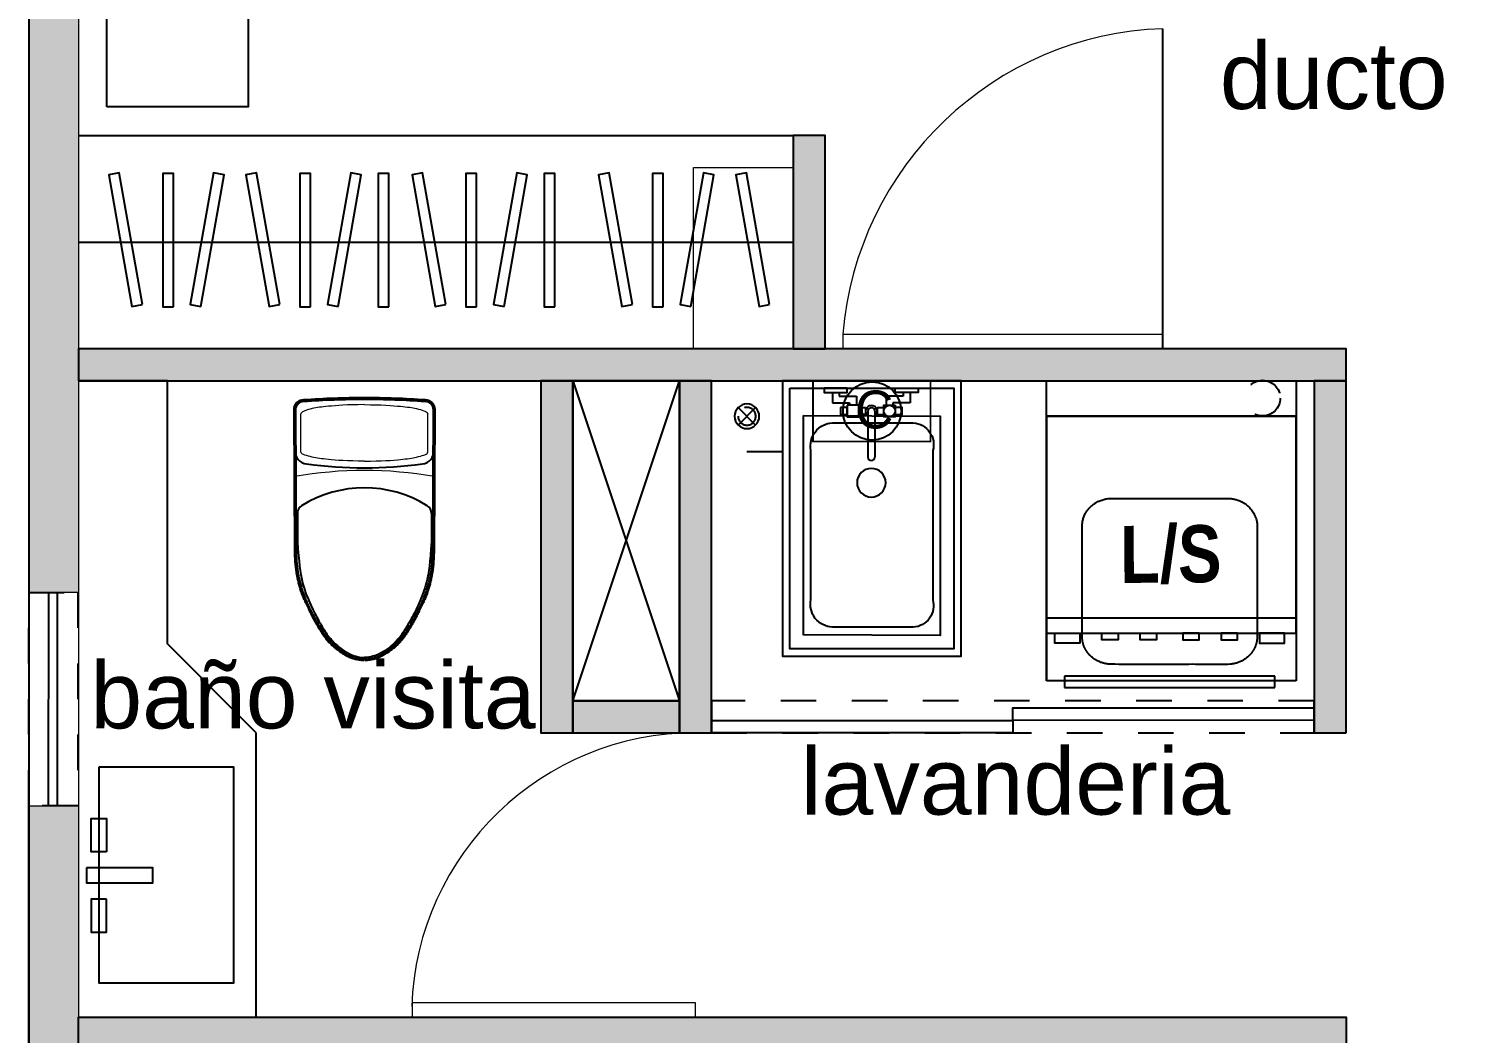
# Model space of a CAD drawing. Header units: metres. Extents: x -598 to 357, y -242 to 574.
# Drawn here: x -207.279 to -203.241, y 302.649 to 305.474 of the extents above; entities that cross this region are included whole.
import ezdxf

# ---------------------------------------------------------------- set-up
doc = ezdxf.new("R2010")
doc.units = ezdxf.units.M
for name, pattern in [('APTOS_SPZ_MCH_N2 MUNI$0$HIDDEN2', [0.1875, 0.125, -0.0625]), ('xref_Nivel PB$0$xref_Nivel PB$0$HIDDEN2', [0.1875, 0.125, -0.0625]), ('xref_Nivel TIPICO$0$HIDDEN2', [0.1875, 0.125, -0.0625])]:
    doc.linetypes.add(name, pattern=pattern)
for name, color, linetype, lineweight in [('A-DOOR', 1, 'Continuous', 18), ('Muro Mamspoteria', 5, 'Continuous', 9), ('P-SANR-FIXT', 251, 'Continuous', 18), ('xref_Nivel TIPICO$0$P-puerta', 1, 'Continuous', 18)]:
    doc.layers.add(name, color=color, linetype=linetype, lineweight=lineweight)
for name, color, linetype in [('APTOS_SPZ_MCH_N2 MUNI$0$ARTEFACTOS', 1, 'Continuous'), ('APTOS_SPZ_MCH_N2 MUNI$0$Dintel Puertas', 8, 'Continuous'), ('APTOS_SPZ_MCH_N2 MUNI$0$DUCTOS', 1, 'Continuous'), ('APTOS_SPZ_MCH_N2 MUNI$0$PUERTAS', 8, 'Continuous'), ('Closet serchas', 9, 'Continuous'), ('Muebles fijos', 251, 'Continuous'), ('T-texto', 8, 'Continuous'), ('xref_Nivel PB$0$B-baranda', 2, 'Continuous'), ('xref_Nivel PB$0$D-dintel mamposteria', 1, 'Continuous'), ('xref_Nivel PB$0$V-vidrio', 1, 'Continuous'), ('xref_Nivel TIPICO$0$C-calentador', 164, 'Continuous'), ('xref_Nivel TIPICO$0$H-hatch mamposteria', 8, 'Continuous'), ('xref_Nivel TIPICO$0$H-hatch tablayeso', 9, 'Continuous'), ('xref_Nivel TIPICO$0$M-lavadora secadora', 1, 'Continuous'), ('xref_Nivel TIPICO$0$M-muebles', 1, 'Continuous'), ('xref_Nivel TIPICO$0$M-muebles de baño', 1, 'Continuous'), ('xref_Nivel TIPICO$0$M-muro tablayeso', 4, 'Continuous'), ('xref_Nivel TIPICO$0$M-pila', 1, 'Continuous'), ('xref_Nivel TIPICO$0$R-reposadera', 1, 'Continuous')]:
    doc.layers.add(name, color=color, linetype=linetype)
doc.styles.get("Standard").update_dxf_attribs({"font": 'arial.ttf'})
doc.styles.add('xref_Nivel TIPICO$0$Arial (bold)', font='arialbd.ttf', dxfattribs={"height": 0.048848})
doc.styles.add('xref_Nivel TIPICO$0$Standard', font='arial.ttf')

# ---------------------------------------------------------------- blocks, each defined once
blk = doc.blocks.new('xref_Nivel TIPICO$0$P-90')
at = {"layer": 'Defpoints', "color": 8, "true_color": 0x808080}
blk.add_lwpolyline([(0, 0), (0.9, 0)], dxfattribs=at)
at = {"layer": 'xref_Nivel TIPICO$0$P-puerta'}
for p, q in [((0.0404, 0.9), (0, 0.9)), ((0, 0.9), (0, 0)), ((0.0404, 0), (0.0404, 0.9)), ((0, 0), (0.0404, 0))]:
    blk.add_line(p, q, dxfattribs=at)
at = {"layer": 'xref_Nivel TIPICO$0$P-puerta', "color": 8, "true_color": 0x808080}
blk.add_arc((-0.0344, -0.032), 0.935, 1.9599, 85.4069, dxfattribs=at)
blk = doc.blocks.new('xref_Nivel TIPICO$0$M_Mesa-Mesita de noche - 0457 x 0457 x 0610mm-696926-Piso 02')
at = {"layer": 'xref_Nivel TIPICO$0$M-muebles'}
blk.add_lwpolyline([(0.0337, 0.427), (0.4307, 0.427), (0.4307, 0.03), (0.0337, 0.03)], close=True, dxfattribs=at)
blk = doc.blocks.new('*U259')
at = {"layer": 'xref_Nivel TIPICO$0$H-hatch tablayeso', "transparency": 33554559}
h = blk.add_hatch(color=256, dxfattribs=at)
h.dxf.hatch_style = 1
h.paths.add_polyline_path([(0, 90), (0, 0), (3565, 0), (3565, 90)])
at = {"layer": 'xref_Nivel TIPICO$0$M-muro tablayeso'}
blk.add_lwpolyline([(3565, 0), (0, 0), (0, 90), (3565, 90), (3565, 0)], dxfattribs=at)
blk = doc.blocks.new('*U258')
at = {"layer": 'xref_Nivel TIPICO$0$H-hatch tablayeso', "transparency": 33554559}
h = blk.add_hatch(color=256, dxfattribs=at)
h.dxf.hatch_style = 1
h.paths.add_polyline_path([(0, 90), (0, 0), (600, 0), (600, 90)])
at = {"layer": 'xref_Nivel TIPICO$0$M-muro tablayeso'}
blk.add_lwpolyline([(600, 0), (0, 0), (0, 90), (600, 90), (600, 0)], dxfattribs=at)
blk = doc.blocks.new('Toilet_Oval_17859 - MO- Inodoro-439146-NIVEL TIPICO 5 - 7  - AMOBLADO')
at = {"layer": 'P-SANR-FIXT', "lineweight": 50}
for p, q in [((-0.196, 0.4633), (-0.194, 0.0621)), ((0.194, 0.0621), (0.196, 0.4633))]:
    blk.add_line(p, q, dxfattribs=at)
at = {"layer": 'P-SANR-FIXT'}
for p, q in [((-0.1786, 0.3447), (-0.1786, 0.4512)), ((0.1786, 0.3447), (0.1786, 0.4512))]:
    blk.add_line(p, q, dxfattribs=at)
at = {"layer": 'P-SANR-FIXT', "lineweight": 25}
for p, q in [((-0.1887, 0.1708), (-0.1884, 0.0926)), ((0.1887, 0.1708), (0.1884, 0.0926))]:
    blk.add_line(p, q, dxfattribs=at)
at = {"layer": 'P-SANR-FIXT', "lineweight": 50}
for centre, radius, start, end in [((-0.1706, 0.4633), 0.0254, 90, 180), ((0, -1.9235), 2.4182, 90, 94.0453), ((0, -1.9235), 2.4182, 85.9547, 90), ((0.1706, 0.4633), 0.0254, 360, 90)]:
    blk.add_arc(centre, radius, start, end, dxfattribs=at)
at = {"layer": 'P-SANR-FIXT', "lineweight": 25}
for centre, radius, start, end in [((-0.1579, 0.3484), 0.0381, 180, 262.1046), ((0.1579, 0.3484), 0.0381, 277.8954, 0), ((0, 1.487), 1.1875, 262.1046, 277.8954), ((0, -0.0901), 0.3336, 58.0304, 121.9696), ((-0.1626, 0.1709), 0.0261, 122.4497, 180.2256), ((0.1626, 0.1709), 0.0261, 359.7744, 57.5503)]:
    blk.add_arc(centre, radius, start, end, dxfattribs=at)
at = {"layer": 'P-SANR-FIXT'}
blk.add_arc((0, -0.8197), 1.112, 79.8479, 100.1521, dxfattribs=at)
for points in [[(0, 0.4774), (-0.0484, 0.4774), (-0.1037, 0.4729), (-0.1428, 0.4681), (-0.1653, 0.461), (-0.1744, 0.4578), (-0.1786, 0.4531), (-0.1786, 0.4512)], [(0, 0.4774), (0.0484, 0.4774), (0.1037, 0.4729), (0.1428, 0.4681), (0.1653, 0.461), (0.1744, 0.4578), (0.1786, 0.4531), (0.1786, 0.4512)], [(0, 0.3185), (-0.0484, 0.3185), (-0.1037, 0.323), (-0.1428, 0.3278), (-0.1653, 0.3349), (-0.1744, 0.3381), (-0.1786, 0.3428), (-0.1786, 0.3447)], [(0, 0.3185), (0.0484, 0.3185), (0.1037, 0.323), (0.1428, 0.3278), (0.1653, 0.3349), (0.1744, 0.3381), (0.1786, 0.3428), (0.1786, 0.3447)]]:
    blk.add_open_spline(points, degree=3, knots=[0, 0, 0, 0, 0.1566407, 0.2861825, 0.3655305, 0.4088071, 0.4283279, 0.4283279, 0.4283279, 0.4283279], dxfattribs=at)
at = {"layer": 'P-SANR-FIXT', "lineweight": 25}
for points in [[(-0.1884, 0.0926), (-0.1844, 0.0317), (-0.1781, -0.0197), (-0.1546, -0.0809), (-0.1328, -0.1236), (-0.1143, -0.1557), (-0.0938, -0.1851), (-0.066, -0.2094), (-0.0504, -0.2203), (-0.0177, -0.234), (0, -0.2337)], [(0.1884, 0.0926), (0.1844, 0.0317), (0.1781, -0.0197), (0.1546, -0.0809), (0.1328, -0.1236), (0.1143, -0.1557), (0.0938, -0.1851), (0.066, -0.2094), (0.0504, -0.2203), (0.0177, -0.234), (0, -0.2337)]]:
    blk.add_open_spline(points, degree=3, knots=[0, 0, 0, 0, 0.19509, 0.375915, 0.540569, 0.672678, 0.792703, 0.893059, 0.993012, 1.071971, 1.071971, 1.071971, 1.071971], dxfattribs=at)
at = {"layer": 'P-SANR-FIXT', "lineweight": 50}
for points, knots in [([(-0.194, 0.0621), (-0.1937, 0.0503), (-0.1924, 0.028), (-0.189, 0.0038), (-0.1855, -0.0137), (-0.1826, -0.0259), (-0.1794, -0.0373), (-0.176, -0.048), (-0.1724, -0.0579), (-0.1688, -0.0672), (-0.165, -0.0758), (-0.1613, -0.084), (-0.1576, -0.0916), (-0.1529, -0.1013), (-0.1473, -0.1124), (-0.141, -0.1244), (-0.133, -0.1391), (-0.1251, -0.152), (-0.117, -0.1643), (-0.1107, -0.1733), (-0.1038, -0.1821), (-0.0962, -0.1908), (-0.0878, -0.1992), (-0.0783, -0.2075), (-0.0677, -0.2156), (-0.0585, -0.2217), (-0.0519, -0.2254), (-0.0482, -0.2275), (-0.0454, -0.2289), (-0.0426, -0.2302), (-0.0399, -0.2315), (-0.0376, -0.2325), (-0.0356, -0.2332), (-0.0335, -0.2339), (-0.0309, -0.2348), (-0.0276, -0.2357), (-0.0241, -0.2366), (-0.0201, -0.2374), (-0.0156, -0.2381), (-0.0092, -0.2391), (-0.0038, -0.2397), (0, -0.24)], [0, 0, 0, 0, 0.041667, 0.083333, 0.104167, 0.125, 0.145833, 0.166667, 0.1875, 0.208333, 0.229167, 0.25, 0.270833, 0.291667, 0.333333, 0.375, 0.416667, 0.5, 0.541667, 0.583333, 0.625, 0.666667, 0.708333, 0.75, 0.791667, 0.833333, 0.854167, 0.864583, 0.875, 0.885417, 0.895833, 0.90625, 0.911458, 0.916667, 0.927083, 0.9375, 0.947917, 0.958333, 0.96875, 0.979167, 1, 1, 1, 1]), ([(0, -0.24), (0.0038, -0.2397), (0.0092, -0.2391), (0.0156, -0.2381), (0.0201, -0.2374), (0.0241, -0.2366), (0.0276, -0.2357), (0.0309, -0.2348), (0.0341, -0.2338), (0.0371, -0.2327), (0.0399, -0.2315), (0.0426, -0.2302), (0.0454, -0.2289), (0.0482, -0.2275), (0.0519, -0.2254), (0.0585, -0.2217), (0.0677, -0.2156), (0.0783, -0.2075), (0.0878, -0.1992), (0.0962, -0.1908), (0.1038, -0.1821), (0.1107, -0.1733), (0.117, -0.1643), (0.1251, -0.152), (0.133, -0.1391), (0.141, -0.1244), (0.1473, -0.1124), (0.1529, -0.1013), (0.1576, -0.0916), (0.1613, -0.084), (0.165, -0.0758), (0.1688, -0.0672), (0.1724, -0.0579), (0.176, -0.048), (0.1794, -0.0373), (0.1826, -0.0259), (0.1855, -0.0137), (0.189, 0.0038), (0.1924, 0.028), (0.1937, 0.0503), (0.194, 0.0621)], [0, 0, 0, 0, 0.020833, 0.03125, 0.041667, 0.052083, 0.0625, 0.072917, 0.083333, 0.09375, 0.104167, 0.114583, 0.125, 0.135417, 0.145833, 0.166667, 0.208333, 0.25, 0.291667, 0.333333, 0.375, 0.416667, 0.458333, 0.5, 0.583333, 0.625, 0.666667, 0.708333, 0.729167, 0.75, 0.770833, 0.791667, 0.8125, 0.833333, 0.854167, 0.875, 0.895833, 0.916667, 0.958333, 1, 1, 1, 1])]:
    blk.add_open_spline(points, degree=3, knots=knots, dxfattribs=at)
blk = doc.blocks.new('*U262')
at = {"layer": 'xref_Nivel TIPICO$0$H-hatch tablayeso', "transparency": 33554559}
h = blk.add_hatch(color=256, dxfattribs=at)
h.dxf.hatch_style = 1
h.paths.add_polyline_path([(0, 90), (0, 0), (990.4, 0), (990.4, 90)])
at = {"layer": 'xref_Nivel TIPICO$0$M-muro tablayeso'}
blk.add_lwpolyline([(990.4, 0), (0, 0), (0, 90), (990.4, 90), (990.4, 0)], dxfattribs=at)
blk = doc.blocks.new('Familia Puertas - P-7-13066183-AMUEBLADAS N8 _18_34')
at = {"layer": 'A-DOOR'}
for p, q in [((-0.4492, 1), (-0.5, 1)), ((-0.5, 1), (-0.5, 0)), ((-0.4492, 0), (-0.4492, 1)), ((-0.5, 0), (-0.4492, 0))]:
    blk.add_line(p, q, dxfattribs=at)
at = {"layer": 'A-DOOR', "color": 8, "true_color": 0x808080}
blk.add_arc((-0.4972, 0.0006), 1.0022, 359.9645, 87.9854, dxfattribs=at)
blk = doc.blocks.new('APTOS_SPZ_MCH_N2 MUNI$0$lavamanos moderno')
at = {"layer": 'APTOS_SPZ_MCH_N2 MUNI$0$ARTEFACTOS'}
for points in [[(4905.4392, -980.3792), (4905.4392, -980.3367), (4905.3457, -980.3367), (4905.3457, -980.3792)], [(4905.4845, -980.323), (4905.5269, -980.323), (4905.5269, -980.5099), (4905.4845, -980.5099)], [(4905.5722, -980.3792), (4905.5722, -980.3367), (4905.6657, -980.3367), (4905.6657, -980.3792)], [(4905.2016, -980.358), (4905.8076, -980.358), (4905.8076, -980.7378), (4905.2016, -980.7378)]]:
    blk.add_lwpolyline(points, close=True, dxfattribs=at)
blk = doc.blocks.new('*U261')
at = {"layer": 'xref_Nivel TIPICO$0$H-hatch tablayeso', "transparency": 33554559}
h = blk.add_hatch(color=256, dxfattribs=at)
h.dxf.hatch_style = 1
h.paths.add_polyline_path([(0, 90), (0, 0), (3565, 0), (3565, 90)])
at = {"layer": 'xref_Nivel TIPICO$0$M-muro tablayeso'}
blk.add_lwpolyline([(3565, 0), (0, 0), (0, 90), (3565, 90), (3565, 0)], dxfattribs=at)
blk = doc.blocks.new('*U240')
at = {"layer": 'xref_Nivel PB$0$D-dintel mamposteria', "linetype": 'xref_Nivel PB$0$xref_Nivel PB$0$HIDDEN2', "ltscale": 0.5}
blk.add_lwpolyline([(0.138, 0), (0, 0), (0, 0.6), (0.138, 0.6)], close=True, dxfattribs=at)
blk = doc.blocks.new('xref_Nivel TIPICO$0$Reposadera')
at = {"layer": 'Defpoints'}
for p, q in [((0.0246, 0.0246), (-0.0246, -0.0246)), ((0.0246, -0.0246), (-0.0246, 0.0246))]:
    blk.add_line(p, q, dxfattribs=at)
at = {"layer": 'xref_Nivel TIPICO$0$R-reposadera', "color": 9, "linetype": 'xref_Nivel TIPICO$0$HIDDEN2', "ltscale": 0.07}
blk.add_lwpolyline([(0.1, -0.1), (0.1, 0.1), (-0.1, 0.1), (-0.1, -0.1)], close=True, dxfattribs=at)
at = {"layer": 'xref_Nivel TIPICO$0$R-reposadera'}
blk.add_circle((0, 0), 0.0347, dxfattribs=at)
at = {"layer": 'xref_Nivel TIPICO$0$R-reposadera', "linetype": 'xref_Nivel TIPICO$0$HIDDEN2'}
blk.add_circle((0, 0), 0.025, dxfattribs=at)
blk = doc.blocks.new('xref_Nivel TIPICO$0$Calentador')
at = {"layer": 'xref_Nivel TIPICO$0$C-calentador', "const_width": 0.005}
blk.add_lwpolyline([(-0.1653, 0), (0.1653, 0), (0.1653, -0.171), (-0.1653, -0.171)], close=True, dxfattribs=at)
at = {"layer": 'xref_Nivel TIPICO$0$C-calentador'}
blk.add_circle((0.0009, -0.0852), 0.0819, dxfattribs=at)
at = {"layer": 'xref_Nivel TIPICO$0$C-calentador', "insert": (-0.0467, -0.0277), "char_height": 0.1066, "attachment_point": 1, "style": 'xref_Nivel TIPICO$0$Standard'}
blk.add_mtext_dynamic_manual_height_columns('C', width=0.00222, gutter_width=0.5329, heights=[0], dxfattribs=at)
blk = doc.blocks.new('xref_Nivel TIPICO$0$LAVADORA SECADORA')
at = {"linetype": 'xref_Nivel TIPICO$0$HIDDEN2', "ltscale": 0.1}
blk.add_lwpolyline([(-0.1, 0.702), (0, 0.702), (0, 0), (-0.1, 0)], close=True, dxfattribs=at)
blk.add_circle((-0.0511, 0.607), 0.05, dxfattribs=at)
at = {"layer": 'xref_Nivel TIPICO$0$M-lavadora secadora'}
for p, q in [((0, 0), (0, 0.702)), ((0, 0.702), (0.7443, 0.702)), ((0, 0), (0, 0.702)), ((0.7443, 0.702), (0.7443, 0)), ((0.7311, 0.642), (0.7311, 0.05)), ((0.763, 0.642), (0.7311, 0.642)), ((0.763, 0.05), (0.763, 0.642)), ((0.7311, 0.05), (0.763, 0.05)), ((0.0933, 0), (0, 0)), ((0, 0), (0.7443, 0)), ((0, 0), (0.0933, 0)), ((0.7443, 0), (0, 0))]:
    blk.add_line(p, q, dxfattribs=at)
for points in [[(0, 0), (0.61, 0), (0.61, 0.702), (0, 0.702)], [(0.61, 0), (0.61, 0.702), (0.5682, 0.702), (0.5682, 0)], [(0.61, 0.6687), (0.61, 0.5985), (0.6383, 0.5985), (0.6383, 0.6687)], [(0.61, 0.5369), (0.61, 0.4905), (0.6287, 0.4905), (0.6287, 0.5369)], [(0.61, 0.4291), (0.61, 0.3827), (0.6287, 0.3827), (0.6287, 0.4291)], [(0.61, 0.2629), (0.61, 0.3093), (0.6287, 0.3093), (0.6287, 0.2629)], [(0.61, 0.1551), (0.61, 0.2015), (0.6287, 0.2015), (0.6287, 0.1551)], [(0.61, 0.0233), (0.61, 0.0935), (0.6383, 0.0935), (0.6383, 0.0233)]]:
    blk.add_lwpolyline(points, close=True, dxfattribs=at)
for points, knots in [([(0.231, 0.5087), (0.231, 0.531), (0.2518, 0.5697), (0.2879, 0.592), (0.3087, 0.592), (0.4594, 0.592), (0.61, 0.592)], [0, 0, 0, 1, 2, 3, 3, 3.968121, 3.968121, 3.968121]), ([(0.61, 0.592), (0.615, 0.592), (0.6199, 0.592), (0.6408, 0.592), (0.6768, 0.5697), (0.6977, 0.531), (0.6977, 0.5087), (0.6977, 0.35), (0.6977, 0.1833), (0.6977, 0.161), (0.6768, 0.1223), (0.6408, 0.1), (0.6199, 0.1), (0.615, 0.1), (0.61, 0.1)], [3.968121, 3.968121, 3.968121, 4, 4, 5, 6, 7, 7, 8, 8, 9, 10, 11, 11, 11.031879, 11.031879, 11.031879]), ([(0.61, 0.1), (0.4594, 0.1), (0.3087, 0.1), (0.2879, 0.1), (0.2518, 0.1223), (0.231, 0.161), (0.231, 0.1833), (0.231, 0.35), (0.231, 0.5087)], [11.031879, 11.031879, 11.031879, 12, 12, 13, 14, 15, 15, 16, 16, 16])]:
    blk.add_open_spline(points, degree=2, knots=knots, dxfattribs=at)
at = {"layer": 'xref_Nivel TIPICO$0$M-lavadora secadora', "style": 'xref_Nivel TIPICO$0$Arial (bold)', "oblique": 0.1717, "width": 0.818119}
blk.add_text('L/S', height=0.16054, rotation=90.5192, dxfattribs=at).set_placement((0.469, 0.2069))
blk = doc.blocks.new('xref_Nivel TIPICO$0$GRIFO_MOPSKIN')
for p, q in [((0.01, 0.0845), (0.0325, 0.0845)), ((0.01, 0.0695), (0.0175, 0.0695)), ((0.0175, 0.0695), (0.0175, 0.032)), ((0.0325, 0.0845), (0.0325, 0.047)), ((0.0175, 0.032), (0.0375, 0.032)), ((0.0325, 0.047), (0.0375, 0.047)), ((0.0504, 0.0075), (0.1504, 0.0075)), ((0.0504, -0.0075), (0.1504, -0.0075)), ((0.0175, -0.07), (0.0175, -0.0325)), ((0.0175, -0.0325), (0.0375, -0.0325)), ((0.0325, -0.085), (0.0325, -0.0475)), ((0.0325, -0.0475), (0.0375, -0.0475)), ((0.01, -0.07), (0.0175, -0.07)), ((0.01, -0.085), (0.0325, -0.085))]:
    blk.add_line(p, q)
for points in [[(0, 0.102), (0.01, 0.102), (0.01, 0.052), (0, 0.052)], [(0.0425, 0.052), (0.0575, 0.052), (0.0575, 0.067), (0.0425, 0.067)], [(0.0375, 0.052), (0.0625, 0.052), (0.0625, 0.027), (0.0375, 0.027)], [(0.0429, 0.0125), (0.0579, 0.0125), (0.0579, 0.0275), (0.0429, 0.0275)], [(0.0375, -0.0525), (0.0625, -0.0525), (0.0625, -0.0275), (0.0375, -0.0275)], [(0.0425, -0.0125), (0.0575, -0.0125), (0.0575, -0.0275), (0.0425, -0.0275)], [(0, -0.1025), (0.01, -0.1025), (0.01, -0.0525), (0, -0.0525)], [(0.0425, -0.0675), (0.0575, -0.0675), (0.0575, -0.0525), (0.0425, -0.0525)]]:
    blk.add_lwpolyline(points, close=True)
blk.add_circle((0.05, 0.0395), 0.0125)
for centre, radius, start, end in [((0.0504, 0), 0.0125, 36.8699, 323.1301), ((0.0504, 0), 0.0075, 90, 270), ((0.1504, 0), 0.0075, 270, 90)]:
    blk.add_arc(centre, radius, start, end)
blk = doc.blocks.new('xref_Nivel TIPICO$0$PILA')
at = {"layer": 'xref_Nivel TIPICO$0$M-pila'}
for points in [[(0, 0.25), (0.7745, 0.25), (0.7745, -0.2525), (0, -0.2525)], [(0.0206, 0.2294), (0.0206, -0.2319), (0.7539, -0.2319), (0.7539, 0.2294)], [(0.0206, 0.2294), (0.0206, -0.2319), (0.7539, -0.2319), (0.7539, 0.2294)], [(0.0981, 0.1906), (0.0998, -0.1931), (0.7169, -0.1931), (0.7151, 0.1906)]]:
    blk.add_lwpolyline(points, close=True, dxfattribs=at)
blk.add_lwpolyline([(0.6932, -0.1178), (0.6932, 0.1097, 0.462552), (0.6157, 0.17), (0.196, 0.1698, 0.461917), (0.1186, 0.1095), (0.1186, -0.118, 0.478059), (0.1962, -0.1729), (0.6159, -0.1727, 0.47745)], format="xyb", close=True, dxfattribs=at)
blk.add_circle((0.2869, 0), 0.0403, dxfattribs=at)
at = {"layer": 'xref_Nivel TIPICO$0$M-pila', "xscale": -1.290849937925769, "yscale": 1.290849937925769, "zscale": 1.290849937925769, "rotation": 180}
blk.add_blockref('xref_Nivel TIPICO$0$GRIFO_MOPSKIN', (0.0206, 0), dxfattribs=at)
blk = doc.blocks.new('*U329')
at = {"layer": 'APTOS_SPZ_MCH_N2 MUNI$0$Dintel Puertas', "linetype": 'APTOS_SPZ_MCH_N2 MUNI$0$HIDDEN2', "ltscale": 0.5}
blk.add_lwpolyline([(0.09, 0), (0, 0), (0, 1.695), (0.09, 1.695)], close=True, dxfattribs=at)
blk = doc.blocks.new('*U330')
at = {"layer": 'xref_Nivel TIPICO$0$H-hatch tablayeso', "transparency": 33554559}
h = blk.add_hatch(color=256, dxfattribs=at)
h.dxf.hatch_style = 1
h.paths.add_polyline_path([(300, 0), (300, 90), (0, 90), (0, 0)])
at = {"layer": 'xref_Nivel TIPICO$0$M-muro tablayeso'}
blk.add_lwpolyline([(300, 0), (0, 0), (0, 90), (300, 90), (300, 0)], dxfattribs=at)

msp = doc.modelspace()

# ---------------------------------------------------------------- hatches: boundary and pattern name
at = {"layer": 'xref_Nivel TIPICO$0$H-hatch mamposteria', "transparency": 33554585}
h = msp.add_hatch(color=256, dxfattribs=at)
h.dxf.hatch_style = 1
h.paths.add_polyline_path([(-193.8209, 300.2671), (-193.6809, 300.2671), (-193.6809, 301.9532), (-193.8209, 301.9532)], flags=17)
h.paths.add_polyline_path([(-192.6785, 304.9192), (-192.6788, 307.7882), (-192.8188, 307.7882), (-192.8185, 304.9192)], flags=17)
h.paths.add_polyline_path([(-196.4356, 277.4537), (-196.4356, 277.3137), (-194.2387, 277.3137), (-194.2387, 277.4537)])
h.paths.add_polyline_path([(-193.7788, 291.8773), (-193.7788, 291.6773), (-194.0782, 291.6764), (-194.0782, 291.7068), (-194.0982, 291.7076), (-194.0603, 291.8764)], flags=17)
h.paths.add_polyline_path([(-201.5387, 299.3882), (-201.5387, 299.5282), (-206.5387, 299.5282), (-206.5387, 299.3882)], flags=17)
h.paths.add_polyline_path([(-200.6387, 299.5282), (-200.6387, 299.3882), (-199.5787, 299.3882), (-199.5787, 295.7759), (-199.4387, 295.7759), (-199.4387, 300.2882), (-199.5787, 300.2882), (-199.5787, 299.5282)], flags=17)
h.paths.add_polyline_path([(-207.2787, 303.289), (-207.1387, 303.289), (-207.1387, 302.6038), (-207.2787, 302.6038)])
h.paths.add_polyline_path([(-207.1387, 303.889), (-207.2787, 303.889), (-207.2787, 308.8282), (-206.5387, 308.8282), (-206.5387, 308.6882), (-207.1387, 308.6882)])
h.paths.add_polyline_path([(-198.4448, 308.2982), (-198.4448, 308.4382), (-193.8788, 308.4382), (-193.8788, 308.2982)], flags=17)
h.paths.add_polyline_path([(-204.1337, 308.6882), (-204.1337, 308.8282), (-203.6587, 308.8282), (-203.6587, 308.6882)])
h.paths.add_polyline_path([(-207.2787, 300.2882), (-207.1387, 300.2882), (-207.1387, 299.3882), (-207.2787, 299.3882)])
h.paths.add_polyline_path([(-207.1387, 285.3896), (-207.2787, 285.3896), (-207.2787, 286.9226), (-206.0637, 286.9226), (-206.0637, 286.7826), (-207.1387, 286.7826)])
h.paths.add_polyline_path([(-207.1387, 280.3359), (-207.2787, 280.3359), (-207.2787, 282.4896), (-207.1387, 282.4896)])
h.paths.add_polyline_path([(-192.6834, 284.5896), (-192.8191, 284.5896), (-192.8191, 282.9377), (-192.6825, 282.9377)], flags=17)
h.paths.add_polyline_path([(-201.5387, 279.1221), (-201.6787, 279.1221), (-201.6787, 278.0136), (-203.0387, 278.0136), (-203.0387, 277.8736), (-201.6787, 277.8736), (-201.6787, 276.4656), (-201.1587, 276.4656), (-201.1587, 276.6056), (-201.5387, 276.6056)])
h.paths.add_polyline_path([(-197.1472, 288.8482), (-197.1472, 288.7082), (-199.4387, 288.7082), (-199.4387, 276.4656), (-199.9587, 276.4656), (-199.9587, 276.6056), (-199.5787, 276.6056), (-199.5787, 288.8482)])
h.paths.add_polyline_path([(-206.5387, 278.0136), (-206.5387, 277.8736), (-207.2787, 277.8736), (-207.2787, 279.3359), (-207.1387, 279.3359), (-207.1387, 278.0136)])
h.paths.add_polyline_path([(-207.2787, 284.3896), (-207.2777, 283.4896), (-207.1377, 283.4896), (-207.1387, 284.3896)])
h.paths.add_polyline_path([(-207.1387, 293.8296), (-207.2787, 293.8296), (-207.2787, 292.6773), (-207.1387, 292.6773)], flags=17)
h.paths.add_polyline_path([(-207.2787, 296.3626), (-205.745, 296.3626), (-205.745, 296.2226), (-207.1387, 296.2226), (-207.1377, 294.8296), (-207.2777, 294.8296)])
edge = h.paths.add_edge_path()
edge.add_line((-192.6783, 304.3442), (-192.8188, 304.3442))
edge.add_line((-192.8188, 304.3442), (-192.8188, 303.9932))
edge.add_line((-192.8188, 303.9932), (-194.4817, 303.9932))
edge.add_line((-194.4817, 303.9932), (-194.4817, 303.8532))
edge.add_line((-194.4817, 303.8532), (-192.6788, 303.8532))
edge.add_line((-192.6788, 303.8532), (-192.6788, 304.3442))
edge.add_line((-207.2777, 284.3896), (-207.1377, 284.3896))
edge.add_line((-192.6788, 290.9773), (-192.6788, 289.2277))
edge.add_line((-192.6788, 289.2277), (-195.489, 289.2277))
edge.add_line((-197.6472, 289.8482), (-197.7872, 289.8482))
edge.add_line((-198.4448, 308.3002), (-198.4448, 308.4402))
edge.add_line((-193.4387, 277.3137), (-193.4387, 277.4537))
edge.add_line((-192.8191, 280.6668), (-192.6811, 280.6668))
edge.add_line((-192.8191, 281.2668), (-192.6815, 281.2668))
edge.add_line((-194.8918, 293.7277), (-195.489, 293.7277))
edge.add_line((-195.489, 293.7277), (-195.489, 296.0877))
edge.add_line((-195.489, 296.0877), (-197.7872, 296.0877))
edge.add_line((-197.7872, 296.0877), (-197.7872, 296.3277))
edge.add_line((-195.0642, 291.6773), (-195.0642, 291.7076))
edge.add_line((-195.0642, 291.7076), (-195.0462, 291.7076))
edge.add_line((-195.0462, 291.7076), (-195.0823, 291.8773))
edge.add_line((-193.8128, 293.9277), (-192.8864, 293.9277))
edge.add_line((-192.8864, 293.9277), (-192.8864, 296.0277))
edge.add_line((-192.8864, 296.0277), (-195.289, 296.0277))
edge.add_line((-195.289, 296.0277), (-195.289, 293.9277))
edge.add_line((-195.289, 293.9277), (-194.8737, 293.9277))
edge.add_line((-197.7872, 296.3277), (-197.6472, 296.3277))
edge.add_line((-197.6472, 296.3277), (-197.6472, 296.2277))
edge.add_line((-197.6472, 296.2277), (-192.6788, 296.2277))
edge.add_line((-192.6788, 296.2277), (-192.6788, 293.7277))
edge.add_line((-192.6788, 293.7277), (-193.795, 293.7277))
edge.add_line((-193.4387, 277.3137), (-193.4387, 277.4537))
edge.add_line((-193.4387, 277.4537), (-192.8191, 277.4537))
edge.add_line((-192.8191, 277.4537), (-192.8191, 280.6668))
edge.add_line((-192.6811, 280.6668), (-192.6791, 277.3137))
edge.add_line((-192.682, 281.2668), (-192.682, 282.1377))
edge.add_line((-192.682, 282.1377), (-192.8191, 282.1377))
edge.add_line((-192.6791, 277.3137), (-193.4387, 277.3137))
edge.add_line((-192.8191, 282.1377), (-192.8191, 281.2668))
edge.add_line((-192.6864, 290.9773), (-192.8864, 290.9773))
edge.add_line((-197.6472, 289.8482), (-197.6472, 291.1205))
edge.add_line((-197.6472, 291.1205), (-195.489, 291.1205))
edge.add_line((-195.489, 291.1205), (-195.489, 289.2277))
edge.add_line((-195.489, 291.2605), (-197.7872, 291.2605))
edge.add_line((-197.7872, 291.2605), (-197.7872, 289.8482))
edge.add_line((-195.0823, 291.8773), (-195.489, 291.8773))
edge.add_line((-195.489, 291.8773), (-195.489, 291.2605))
edge.add_line((-195.289, 291.6773), (-195.0642, 291.6773))
edge.add_line((-192.8864, 290.9773), (-192.8864, 289.4277))
edge.add_line((-192.8864, 289.4277), (-195.289, 289.4277))
edge.add_line((-195.289, 289.4277), (-195.289, 291.6773))
h.paths.add_polyline_path([(-202.5387, 308.6882), (-202.5387, 308.8282), (-203.0587, 308.8282), (-203.0587, 308.6882)])
h.paths.add_polyline_path([(-201.5387, 308.8282), (-201.5387, 308.6882), (-199.5787, 308.6882), (-199.5787, 301.2882), (-199.4387, 301.2882), (-199.4387, 308.2982), (-199.0448, 308.2982), (-199.0448, 308.4382), (-199.4387, 308.4382), (-199.4387, 308.8282)])
h.paths.add_polyline_path([(-207.2775, 290.9773), (-207.1376, 290.9773), (-207.1364, 291.8773), (-207.2764, 291.8773)], flags=17)
h.paths.add_polyline_path([(-207.2785, 290.0882), (-199.5787, 290.0882), (-199.5787, 294.7759), (-199.4387, 294.7759), (-199.4387, 289.8482), (-199.5787, 289.8482), (-199.5787, 289.9482), (-207.2787, 289.9482)])
h.paths.add_polyline_path([(-197.7872, 301.4282), (-198.3387, 301.4282), (-198.3387, 301.2882), (-197.7872, 301.2882), (-197.7872, 297.3277), (-197.6472, 297.3277), (-197.6472, 300.9846), (-194.7209, 300.9846), (-194.7209, 301.1246), (-197.6472, 301.1246), (-197.6472, 305.2952), (-196.8109, 305.2952), (-196.8109, 305.4352), (-198.3387, 305.4352), (-198.3387, 305.2952), (-197.7872, 305.2952)], flags=17)

# ---------------------------------------------------------------- linework, layer by layer
at = {"layer": 'APTOS_SPZ_MCH_N2 MUNI$0$DUCTOS'}
for points in [[(-196.3356, 277.3137), (-192.6791, 277.3137), (-192.681, 283.7395), (-192.1853, 283.7398), (-192.1834, 289.4277), (-192.6788, 289.4277), (-192.6788, 291.8773), (-193.0788, 291.8773), (-193.0788, 293.7277), (-192.6788, 293.7277), (-192.6788, 308.6882), (-193.8788, 308.6882), (-193.8788, 308.4382), (-199.4387, 308.4382), (-199.4387, 308.8282), (-207.2787, 308.8282), (-207.2787, 276.4656), (-196.3356, 276.4656), (-196.3356, 277.3137)], [(-205.7487, 303.5838), (-205.4487, 304.4842)], [(-205.7487, 304.4842), (-205.4487, 303.5838)]]:
    msp.add_lwpolyline(points, dxfattribs=at)
msp.add_lwpolyline([(-205.4487, 304.4842), (-205.7487, 304.4842), (-205.7487, 303.5838), (-205.4487, 303.5838)], close=True, dxfattribs=at)
at = {"layer": 'APTOS_SPZ_MCH_N2 MUNI$0$PUERTAS'}
for points in [[(-204.5112, 303.529), (-204.5112, 303.564), (-203.6637, 303.5641), (-203.6637, 303.5291)], [(-205.3587, 303.4938), (-205.3587, 303.5288), (-204.5112, 303.5289), (-204.5112, 303.4939)]]:
    msp.add_lwpolyline(points, close=True, dxfattribs=at)
at = {"layer": 'Closet serchas', "color": 253}
msp.add_line((-207.1387, 304.8742), (-205.1287, 304.8742), dxfattribs=at)
msp.add_lwpolyline([(-207.1387, 305.1742), (-205.1287, 305.1742), (-205.1287, 304.5742), (-207.1387, 304.5742)], dxfattribs=at)
at = {"layer": 'Closet serchas', "color": 253, "flags": 128}
for points in [[(-206.9589, 304.6983), (-207.0242, 305.0689), (-207.0538, 305.0637), (-206.9884, 304.6931)], [(-206.8719, 304.692), (-206.8719, 305.0671), (-206.9019, 305.0671), (-206.9019, 304.692)], [(-206.7947, 304.6931), (-206.7294, 305.0637), (-206.7589, 305.0689), (-206.8243, 304.6983)], [(-206.5728, 304.6983), (-206.6382, 305.0689), (-206.6677, 305.0637), (-206.6024, 304.6931)], [(-206.4859, 304.692), (-206.4859, 305.0671), (-206.5159, 305.0671), (-206.5159, 304.692)], [(-206.4087, 304.6931), (-206.3434, 305.0637), (-206.3729, 305.0689), (-206.4382, 304.6983)], [(-206.2657, 304.692), (-206.2657, 305.0671), (-206.2957, 305.0671), (-206.2957, 304.692)], [(-206.1057, 304.6983), (-206.1711, 305.0689), (-206.2006, 305.0637), (-206.1353, 304.6931)], [(-206.0188, 304.692), (-206.0188, 305.0671), (-206.0488, 305.0671), (-206.0488, 304.692)], [(-205.9416, 304.6931), (-205.8763, 305.0637), (-205.9058, 305.0689), (-205.9712, 304.6983)], [(-205.7986, 304.692), (-205.7986, 305.0671), (-205.8286, 305.0671), (-205.8286, 304.692)], [(-205.5809, 304.6983), (-205.6463, 305.0689), (-205.6758, 305.0637), (-205.6105, 304.6931)], [(-205.494, 304.692), (-205.494, 305.0671), (-205.524, 305.0671), (-205.524, 304.692)], [(-205.4168, 304.6931), (-205.3515, 305.0637), (-205.381, 305.0689), (-205.4463, 304.6983)], [(-205.1949, 304.6983), (-205.2603, 305.0689), (-205.2898, 305.0637), (-205.2245, 304.6931)]]:
    msp.add_lwpolyline(points, close=True, dxfattribs=at)
at = {"layer": 'Muebles fijos'}
for points in [[(-206.8887, 303.7438), (-206.8887, 304.4842)], [(-206.6387, 303.4938), (-206.8887, 303.7438)]]:
    msp.add_lwpolyline(points, dxfattribs=at)
at = {"layer": 'Muro Mamspoteria'}
for p, q in [((-207.1387, 303.889), (-207.2787, 303.889)), ((-207.2787, 303.289), (-207.1387, 303.289))]:
    msp.add_line(p, q, dxfattribs=at)
for points in [[(-207.2787, 303.889), (-207.2787, 308.8282)], [(-207.1387, 308.6882), (-207.1387, 302.6038), (-207.2787, 302.6038)]]:
    msp.add_lwpolyline(points, dxfattribs=at)
msp.add_lwpolyline([(-205.1287, 304.5742), (-205.4087, 304.5742), (-205.4087, 305.0842), (-205.1287, 305.0842)], close=True, dxfattribs=at)
at = {"layer": 'xref_Nivel PB$0$B-baranda'}
msp.add_lwpolyline([(-207.2787, 296.3626), (-207.2787, 303.289)], dxfattribs=at)
at = {"layer": 'xref_Nivel PB$0$V-vidrio'}
for points in [[(-207.2229, 303.289), (-207.2221, 303.889)], [(-207.1982, 303.889), (-207.199, 303.289)]]:
    msp.add_lwpolyline(points, dxfattribs=at)
at = {"layer": 'xref_Nivel TIPICO$0$M-muebles'}
msp.add_lwpolyline([(-205.7487, 303.5838), (-205.4487, 303.5838), (-205.4487, 304.4842), (-205.7487, 304.4842)], close=True, dxfattribs=at)
at = {"layer": 'xref_Nivel TIPICO$0$M-muebles de baño'}
for points in [[(-206.8887, 304.4842), (-207.1387, 304.4842)], [(-207.1387, 302.6938), (-206.6389, 302.6938), (-206.6389, 303.4941)]]:
    msp.add_lwpolyline(points, dxfattribs=at)

# ---------------------------------------------------------------- block references
at = {"layer": 'APTOS_SPZ_MCH_N2 MUNI$0$ARTEFACTOS', "xscale": -1, "rotation": 90}
msp.add_blockref('APTOS_SPZ_MCH_N2 MUNI$0$lavamanos moderno', (-1187.4395, 5208.5986), dxfattribs=at)
at = {"layer": 'APTOS_SPZ_MCH_N2 MUNI$0$Dintel Puertas', "xscale": -1, "rotation": 90}
msp.add_blockref('*U329', (-203.6637, 303.5838), dxfattribs=at)
at = {"layer": 'Muro Mamspoteria', "lineweight": 0, "xscale": 0.7960678973457521, "yscale": 0.7960678973457521, "zscale": 0.7960678973457521, "rotation": 90.00000000000001}
msp.add_blockref('Familia Puertas - P-7-13066183-AMUEBLADAS N8 _18_34', (-205.4037, 303.0919), dxfattribs=at)
at = {"layer": 'P-SANR-FIXT'}
msp.add_blockref('Toilet_Oval_17859 - MO- Inodoro-439146-NIVEL TIPICO 5 - 7  - AMOBLADO', (-206.3344, 303.9395), dxfattribs=at)
at = {"layer": 'xref_Nivel PB$0$D-dintel mamposteria'}
msp.add_blockref('*U240', (-207.2787, 303.289), dxfattribs=at)
at = {"layer": 'xref_Nivel TIPICO$0$C-calentador'}
msp.add_blockref('xref_Nivel TIPICO$0$Calentador', (-204.9074, 304.4842), dxfattribs=at)
at = {"layer": 'xref_Nivel TIPICO$0$M-lavadora secadora', "rotation": 270}
msp.add_blockref('xref_Nivel TIPICO$0$LAVADORA SECADORA', (-204.4157, 304.3842), dxfattribs=at)
at = {"layer": 'xref_Nivel TIPICO$0$M-muebles', "rotation": 89.99999999999999}
msp.add_blockref('xref_Nivel TIPICO$0$M_Mesa-Mesita de noche - 0457 x 0457 x 0610mm-696926-Piso 02', (-206.6317, 305.2205), dxfattribs=at)
at = {"layer": 'xref_Nivel TIPICO$0$M-muro tablayeso', "xscale": -0.001, "yscale": 0.001, "zscale": 0.001, "rotation": 90}
for name, p in [('*U258', (-205.0387, 305.1742)), ('*U262', (-205.7487, 304.4842)), ('*U262', (-205.3587, 304.4842)), ('*U262', (-203.5737, 304.4842))]:
    msp.add_blockref(name, p, dxfattribs=at)
at = {"layer": 'xref_Nivel TIPICO$0$M-muro tablayeso', "yscale": 0.001, "zscale": 0.001}
for name, p, xscale in [('*U259', (-203.5737, 304.4842), -0.001), ('*U330', (-205.4487, 303.4938), -0.001), ('*U261', (-207.1387, 302.6038), 0.001)]:
    msp.add_blockref(name, p, dxfattribs=dict(at, xscale=xscale))
at = {"layer": 'xref_Nivel TIPICO$0$M-pila', "xscale": -1, "rotation": 90}
msp.add_blockref('xref_Nivel TIPICO$0$PILA', (-204.9087, 304.4842), dxfattribs=at)
at = {"layer": 'xref_Nivel TIPICO$0$P-puerta', "rotation": 90.00000000000081}
msp.add_blockref('xref_Nivel TIPICO$0$P-90', (-204.0887, 304.5742), dxfattribs=at)
at = {"layer": 'xref_Nivel TIPICO$0$R-reposadera', "xscale": -1, "rotation": 270}
msp.add_blockref('xref_Nivel TIPICO$0$Reposadera', (-205.2587, 304.3842), dxfattribs=at)

# ---------------------------------------------------------------- texts
at = {"layer": 'T-texto', "char_height": 0.1875}
for s, width, insert, attachment_point in [('ducto', 0.126065, (-203.9285, 305.2458), 7), ('baño visita', 1.852233, (-207.1053, 303.6938), 1), ('lavanderia', 0.126065, (-205.1071, 303.2612), 7)]:
    msp.add_mtext_dynamic_manual_height_columns(s, width=width, gutter_width=0.9375, heights=[0], dxfattribs=dict(at, insert=insert, attachment_point=attachment_point))

doc.saveas('drawing.dxf')
